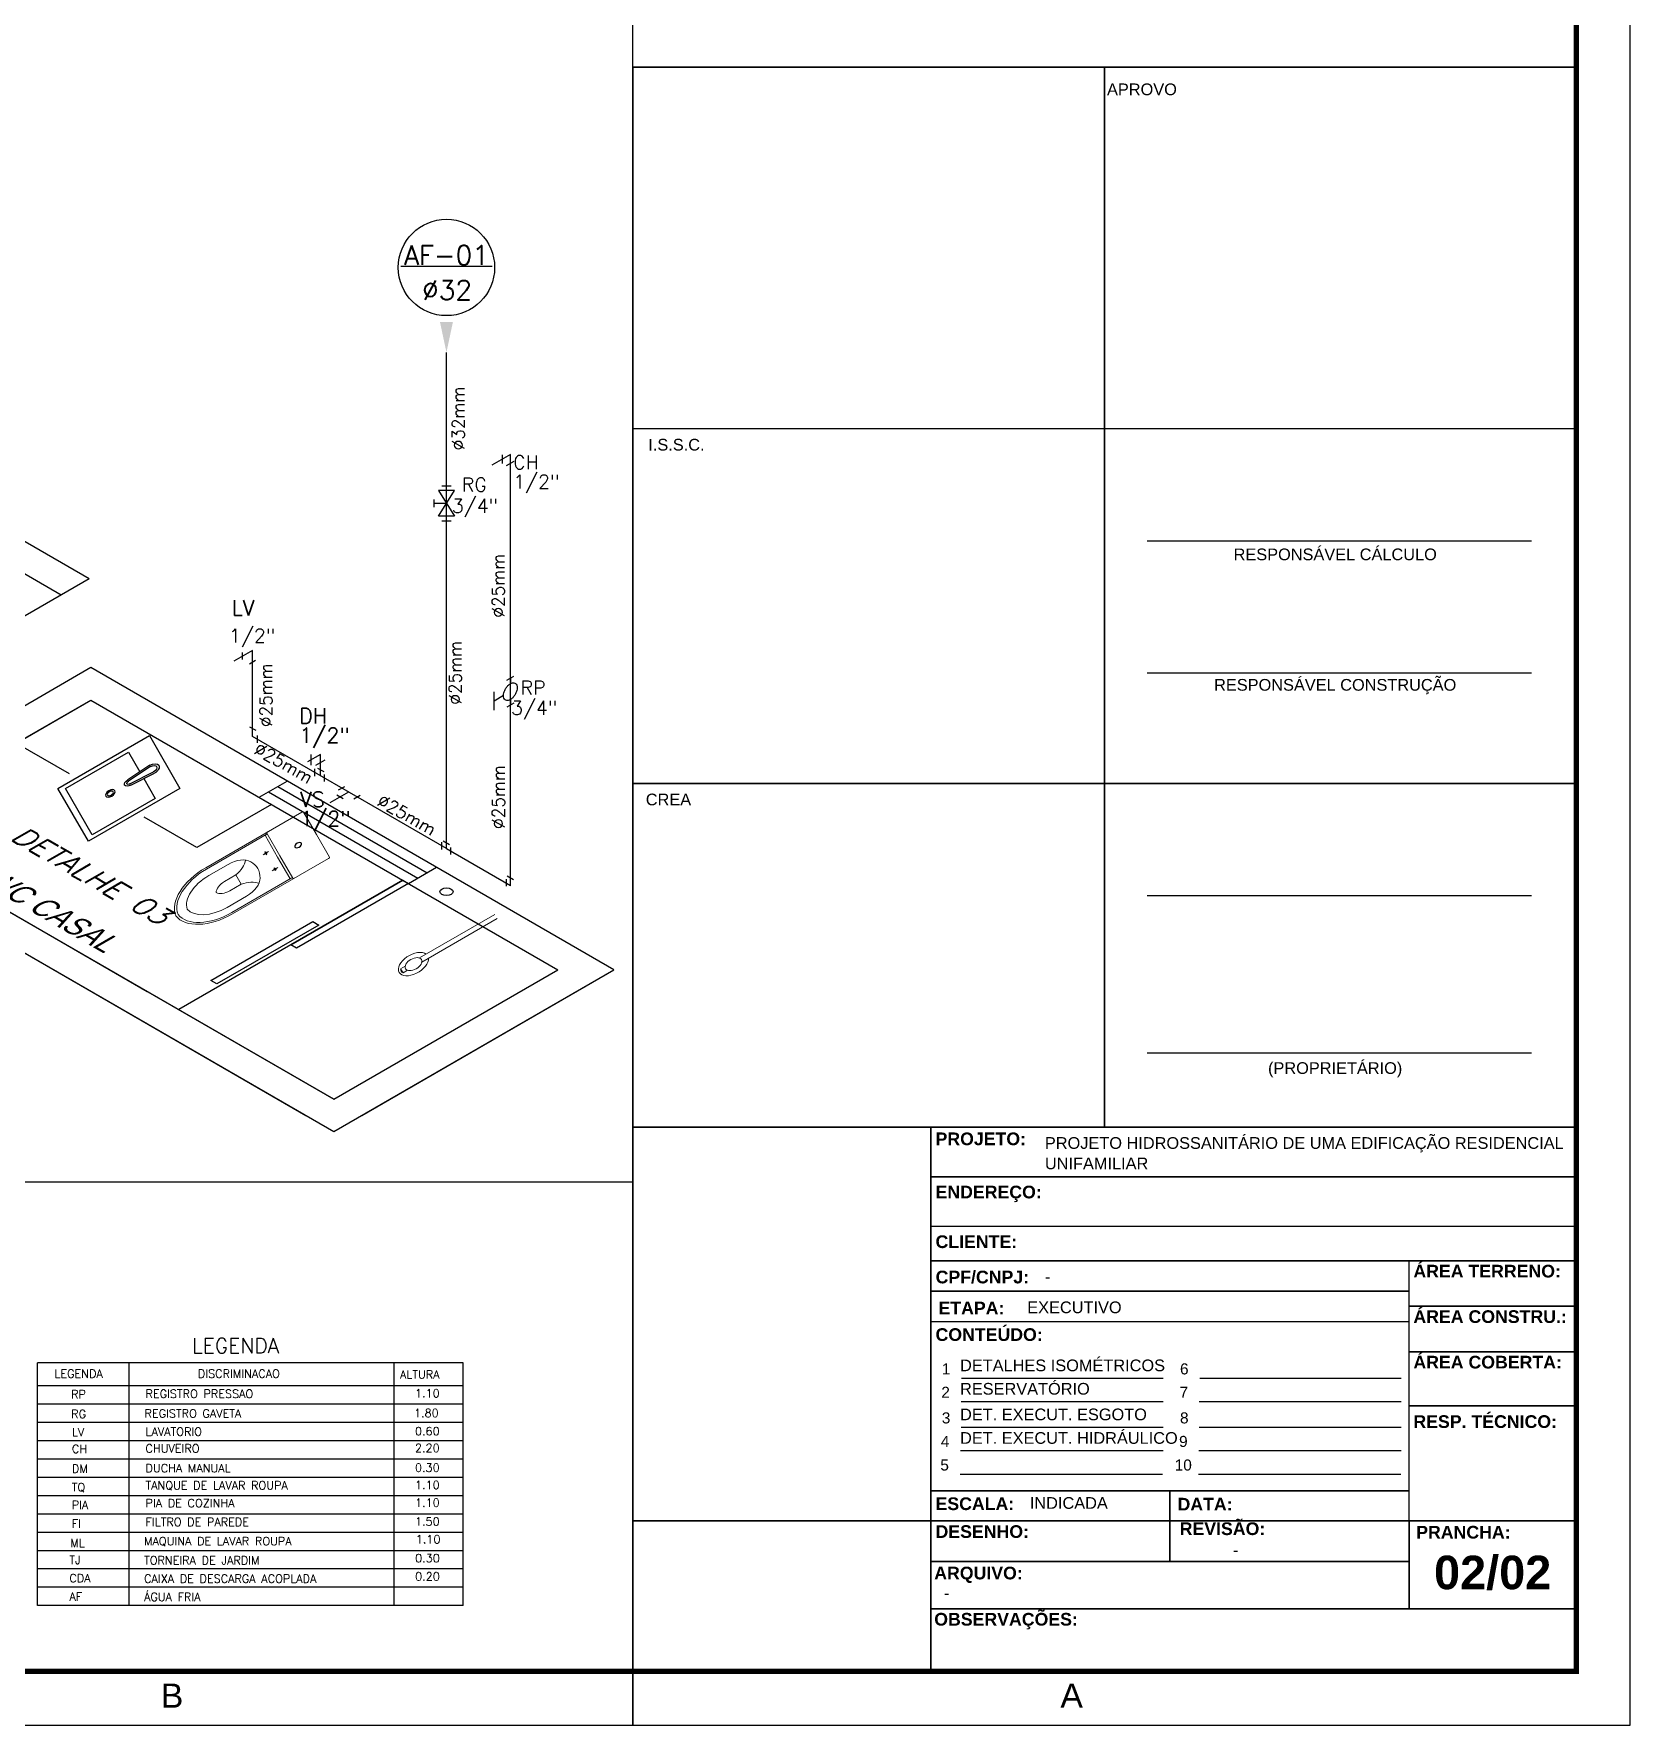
# Model space of a CAD drawing. Header units: millimetres. Extents: x -336 to -33, y -135 to 770.
# Drawn here: x -62.52 to -32.91, y 636.9 to 668.27 of the extents above; entities that cross this region are included whole.
import ezdxf
from ezdxf.enums import TextEntityAlignment as Align

# ---------------------------------------------------------------- set-up
doc = ezdxf.new("R2010")
doc.units = ezdxf.units.MM
doc.header["$LTSCALE"] = 50
doc.header["$MEASUREMENT"] = 0
doc.linetypes.add('HIDDEN2', pattern=[0.1875, 0.125, -0.0625])
doc.layers.get('0').update_dxf_attribs({"linetype": 'CONTINUOUS'})
for name, color, linetype in [('-HIDRO', 8, 'CONTINUOUS'), ('A-PEN-B', 5, 'CONTINUOUS'), ('A-PEN-R', 1, 'CONTINUOUS'), ('A-PEN-Y', 2, 'CONTINUOUS'), ('AF', 5, 'CONTINUOUS'), ('CONEXAO_AG_FRIA', 2, 'CONTINUOUS'), ('CONEXOES', 3, 'CONTINUOUS'), ('CONEXÃO_HIDRÁULICA', 2, 'CONTINUOUS'), ('COTAS01', 7, 'CONTINUOUS'), ('Diametro', 2, 'CONTINUOUS'), ('E-txt-g', 3, 'CONTINUOUS'), ('ESPECIFICAÇÃO02', 7, 'CONTINUOUS'), ("LINHA - PROJETU'S", 1, 'CONTINUOUS'), ('MOB', 251, 'CONTINUOUS'), ('P2', 1, 'CONTINUOUS'), ("PRANCHA - PROJETU'S", 7, 'CONTINUOUS'), ('Prumadas_L', 1, 'CONTINUOUS'), ('Prumadas_Q', 3, 'CONTINUOUS'), ('Prumadas_T', 2, 'CONTINUOUS'), ('TEXT', 2, 'CONTINUOUS')]:
    doc.layers.add(name, color=color, linetype=linetype)
doc.layers.add('E-Lay-9', color=9, linetype='CONTINUOUS', lineweight=9)
doc.layers.add('E-Txt-W', color=7, linetype='CONTINUOUS', lineweight=20)
doc.styles.add('ARIAL', font='arial.ttf', dxfattribs={"height": 2})
doc.styles.add('F2', font='swissc.ttf')
doc.styles.add('HELVET', font='HELVET.SHX')
doc.styles.add('REG60', font='romans.shx', dxfattribs={"width": 0.8, "height": 0.15})
doc.styles.add('REG80', font='romans.shx', dxfattribs={"width": 0.8, "height": 0.2})
doc.styles.add('ROMANS', font='romans', dxfattribs={"height": 0.1})

# ---------------------------------------------------------------- blocks, each defined once
blk = doc.blocks.new('ADFSGASDFG')
at = {"layer": "PRANCHA - PROJETU'S", "color": 1}
for p, q in [((360.678, 47.946), (360.678, 107.346)), ((276.578, 47.946), (360.678, 47.946))]:
    blk.add_line(p, q, dxfattribs=at)
at = {"layer": "PRANCHA - PROJETU'S", "color": 4, "const_width": 0.1}
blk.add_lwpolyline([(279.078, 106.346), (359.678, 106.346), (359.678, 48.946), (279.078, 48.946)], close=True, dxfattribs=at)
blk = doc.blocks.new('TXT-AMB75')
at = {"layer": 'E-txt-g', "style": 'REG80', "width": 0.8, "flags": 8}
blk.add_attdef('TXT', text='', height=0.2, dxfattribs=at).set_placement((0.0055, 0.2964), align=Align.CENTER)
at = {"layer": 'E-Txt-W', "style": 'REG60', "width": 0.8, "flags": 8}
blk.add_attdef('TXT', text='', height=0.15, dxfattribs=at).set_placement((0.0055, 0.0271), align=Align.CENTER)
blk = doc.blocks.new('A$C656368A0')
at = {"layer": 'COTAS01', "color": 8}
for p, q in [((0, 1.1964), (0, 0)), ((0, 1.1964), (0.5505, 1.1964)), ((0.1097, 0.997), (0.1097, 0.6345)), ((0.1497, 0.997), (0.1497, 0.6345)), ((0.1897, 0.997), (0.1897, 0.6345)), ((0.2298, 0.997), (0.2298, 0.6345)), ((0.2698, 0.997), (0.2698, 0.6345)), ((0, 0), (0.5505, 0))]:
    blk.add_line(p, q, dxfattribs=at)
for centre in [(0.3736, 0.8158), (0.2591, 0.3053)]:
    blk.add_circle(centre, 0.0307, dxfattribs=at)
at = {"layer": 'ESPECIFICAÇÃO02', "color": 8}
blk.add_lwpolyline([(0.4658, 0.6329, -0.414214), (0.4357, 0.6029), (0.0655, 0.6029, -0.414214), (0.0354, 0.6329), (0.0354, 1.0032, -0.414214), (0.0655, 1.0332), (0.4357, 1.0332, -0.414214), (0.4658, 1.0032)], format="xyb", close=True, dxfattribs=at)
blk.add_circle((0.2541, 0.3149), 0.212, dxfattribs=at)
blk = doc.blocks.new('IsoBlk4')
at = {"layer": '-HIDRO'}
blk.add_line((-0.3474, 0.7251), (-0.0655, 1.007), dxfattribs=at)
at = {"layer": '-HIDRO', "linetype": 'Continuous'}
for p, q in [((-0.0655, 1.007), (0.9952, -0.0536)), ((-0.2414, 0.619), (-0.0655, 0.7949)), ((-0.0655, 0.7949), (0.8891, -0.1597)), ((-0.2414, 0.619), (-0.3474, 0.7251)), ((0.0359, -1.0129), (0.9952, -0.0536)), ((0.3913, -0.4403), (-0.0727, -0.9043)), ((-0.0727, -0.9043), (0.0359, -1.0129))]:
    blk.add_line(p, q, dxfattribs=at)
at = {"layer": 'A-PEN-B'}
blk.add_circle((0.049, 0.7881), 0.025, dxfattribs=at)
at = {"layer": '-HIDRO', "ltscale": 0.35, "xscale": -1, "rotation": 225}
blk.add_blockref('A$C656368A0', (-0.4547, 0.4057), dxfattribs=at)
at = {"layer": '-HIDRO'}
ref = blk.add_blockref('TXT-AMB75', (-0.3198, -0.3031), dxfattribs=dict(at, xscale=0.7290000000000001, yscale=0.7290000000000001, zscale=0.7290000000000001, rotation=315))
ref.add_attrib('TXT', 'SERVIÇO', dxfattribs={"layer": 'E-txt-g', "color": 2, "height": 0.1458, "rotation": 315, "style": 'F2'}).set_placement((-0.1635, -0.1537), align=Align.CENTER)
at = {"layer": 'Diametro', "style": 'ROMANS'}
blk.add_text('DETALHE 04', height=0.1, rotation=315, dxfattribs=at).set_placement((-0.3872, -0.3564), align=Align.CENTER)
blk = doc.blocks.new('*U1024', base_point=(2541.5, 289.3))
for p, q in [((2535.8, 298.7), (2547.3, 280)), ((2535.8, 280), (2547.3, 298.7)), ((2547.3, 298.7), (2535.8, 298.7)), ((2538.2, 302), (2544.9, 302)), ((2541.5, 289.3), (2532.6, 289.3)), ((2547.3, 280), (2535.8, 280)), ((2538.2, 276.7), (2544.9, 276.7))]:
    blk.add_line(p, q)
at = {"linetype": 'Continuous'}
blk.add_line((2532.6, 286.6), (2532.6, 292.1), dxfattribs=at)
blk = doc.blocks.new('*U1025', base_point=(2541.5, 283.9))
for p, q in [((2535.4, 277.1), (2535.4, 283.8)), ((2538.6, 275.6), (2544.4, 278.9))]:
    blk.add_line(p, q)
blk = doc.blocks.new('ADH_CXI_RG_A')
for p, q in [((0.0195, 0.0667), (-0.0195, 0.0892)), ((0, 0.078), (0, 0.046)), ((-0.0195, -0.0667), (0.0195, -0.0892)), ((0, -0.046), (0, -0.078)), ((0.0398, -0.023), (0.0937, -0.0541)), ((0.0937, -0.1066), (0.0937, -0.0016))]:
    blk.add_line(p, q)
blk.add_lwpolyline([(0.0398, -0.023, 0.064782), (0.0374, -0.0059, 0.052885), (0.0305, 0.0119, 0.05077), (0.0199, 0.0283, 0.057376), (0.0069, 0.0413, 0.075912), (-0.0069, 0.0493, 0.111921), (-0.0199, 0.0513, 0.1493), (-0.0305, 0.0472, 0.133827), (-0.0374, 0.0373, 0.091621), (-0.0398, 0.023, 0.064782), (-0.0374, 0.0059, 0.052885), (-0.0305, -0.0119, 0.05077), (-0.0199, -0.0283, 0.057376), (-0.0069, -0.0413, 0.075912), (0.0069, -0.0493, 0.111921), (0.0199, -0.0513, 0.1493), (0.0305, -0.0472, 0.133827), (0.0374, -0.0373, 0.091621), (0.0398, -0.023)], format="xyb", close=True)
blk = doc.blocks.new('vaso-s')
at = {"color": 8}
for start, end in [(0, 180), (180, 0)]:
    blk.add_arc((0.08, 0), 0.0143, start, end, dxfattribs=at)
at = {"layer": 'E-Lay-9', "color": 8}
for p, q in [((0, 0.17), (0, 0)), ((0.4256, 0.175), (0.005, 0.175)), ((0.16, 0.17), (0.16, 0.17)), ((0.16, 0.17), (0.16, 0)), ((0.4256, 0.165), (0.165, 0.165)), ((0.17, 0), (0.17, 0.16)), ((0.2013, 0.0479), (0.2013, 0.0722)), ((0.4306, 0.12), (0.3459, 0.12)), ((0.2134, 0.06), (0.1891, 0.06)), ((0.3406, 0.035), (0.3406, 0)), ((0.3906, 0.035), (0.3406, 0.035)), ((0, -0.17), (0, 0)), ((0.16, -0.17), (0.16, 0)), ((0.17, 0), (0.17, -0.1601)), ((0.2134, -0.06), (0.1891, -0.06)), ((0.2013, -0.0479), (0.2013, -0.0722)), ((0.3406, -0.035), (0.3406, 0)), ((0.3906, -0.035), (0.3406, -0.035)), ((0.4306, -0.12), (0.3459, -0.12)), ((0.4256, -0.175), (0.005, -0.175)), ((0.16, -0.17), (0.16, -0.17)), ((0.4256, -0.165), (0.165, -0.165))]:
    blk.add_line(p, q, dxfattribs=at)
for centre in [(0.2013, 0.06), (0.2013, -0.06)]:
    blk.add_circle(centre, 0.005, dxfattribs=at)
for centre, radius, start, end in [((0.005, 0.17), 0.005, 90, 180), ((0.155, 0.17), 0.005, 0, 90), ((0.165, 0.17), 0.00495, 180, 270), ((0.165, 0.16), 0.00495, 0, 90), ((0.4256, -0.015), 0.19, 4.52806, 90), ((0.4256, -0.015), 0.18, 4.78019, 90), ((0.3459, 0.0375), 0.0825, 90, 163.03545), ((0.3754, 0.1358), 0.1066, 206.93947, 250.96472), ((0.4306, -0.015), 0.135, 6.37937, 90), ((0.518, -0.015), 0.2624, 163.03545, 176.7233), ((0.3906, -0.015), 0.05, 17.4576, 90), ((0.518, 0.015), 0.2624, 183.2767, 196.96455), ((0.3459, -0.0375), 0.0825, 196.96455, 270), ((0.3754, -0.1358), 0.1066, 109.03528, 153.06053), ((0.3906, 0.015), 0.05, 270, 342.5424), ((0.4256, 0.015), 0.19, 270, 355.47194), ((0.4256, 0.015), 0.18, 270, 355.21981), ((0.4306, 0.015), 0.135, 270, 353.62063), ((0.005, -0.17), 0.005, 180, 270), ((0.155, -0.17), 0.005, 270, 0), ((0.165, -0.17), 0.00495, 90, 180), ((0.165, -0.1601), 0.00495, 270, 0)]:
    blk.add_arc(centre, radius, start, end, dxfattribs=at)
blk = doc.blocks.new('Chuveiro')
at = {"layer": 'E-Lay-9', "color": 8}
for p, q in [((-0.0311, 0.0156), (-0.3604, 0.0156)), ((0.0509, 0.0156), (0.0311, 0.0156)), ((0.0509, 0.0156), (0.0509, -0.0156)), ((-0.0311, -0.0156), (-0.3604, -0.0156)), ((0.0509, -0.0156), (0.0311, -0.0156))]:
    blk.add_line(p, q, dxfattribs=at)
blk.add_circle((0, 0), 0.0348, dxfattribs=at)
for centre, radius, start, end in [((0, 0), 0.0624, 194.4775, 165.5225), ((0.0093, 0), 0.0444, 339.42663, 20.57337)]:
    blk.add_arc(centre, radius, start, end, dxfattribs=at)
blk = doc.blocks.new('CUBA QUADRADA-flat-4-flat-1')
at = {"layer": 'MOB'}
blk.add_lwpolyline([(0, -0.2), (0.4, -0.2), (0.4, 0.2), (0, 0.2)], close=True, dxfattribs=at)
blk.add_lwpolyline([(0.1, -0.0255), (0.1, -0.175), (0.375, -0.175), (0.375, 0.175), (0.1, 0.175), (0.1, 0.0255)], dxfattribs=at)
for points in [[(0.155, -0.02), (0.055, -0.03, -1), (0.055, 0.03), (0.155, 0.02, -1)], [(0.155, -0.01), (0.055, -0.02, -1), (0.055, 0.02), (0.155, 0.01, -1)]]:
    blk.add_lwpolyline(points, format="xyb", close=True, dxfattribs=at)
for radius in [0.02, 0.0125]:
    blk.add_circle((0.2375, 0), radius, dxfattribs=at)
blk = doc.blocks.new('IsoBlk6')
at = {"layer": '-HIDRO', "linetype": 'Continuous'}
for p, q in [((-0.4514, 1.5246), (-1.5121, 0.4639)), ((1.5285, -0.4553), (-0.4514, 1.5246)), ((-0.8757, 0.8882), (-0.4514, 1.3124)), ((-0.4514, 1.3124), (1.3163, -0.4553)), ((-0.9818, 0.9942), (-0.8757, 0.8882)), ((-0.8757, 0.8882), (-1.2292, 0.5346)), ((-1.5121, 0.4639), (-1.3353, 0.6407)), ((-1.3353, 0.6407), (-1.2292, 0.5346)), ((-1.3, 0.4639), (-1.2292, 0.5346)), ((-1.5121, 0.4639), (-0.8075, -0.2407)), ((-1.5121, 0.4639), (0.3617, -1.4099)), ((-1.5121, 0.4639), (0.4678, -1.516)), ((-1.3, 0.4639), (-0.2387, -0.5973)), ((-0.7696, -0.0664), (0.4678, -1.3039)), ((0.4678, -1.3039), (-0.7014, -0.1346)), ((0.4678, -1.3039), (1.3163, -0.4553)), ((0.4678, -1.516), (1.5285, -0.4553)), ((0.5739, -1.4099), (1.5285, -0.4553))]:
    blk.add_line(p, q, dxfattribs=at)
at = {"layer": '-HIDRO', "linetype": 'HIDDEN2'}
for p, q in [((0.1854, 0.6756), (0.2915, 0.7816)), ((0.2208, 0.7109), (0.7865, 0.1452)), ((0.2562, 0.7463), (0.8218, 0.1806)), ((0.7511, 0.1099), (0.8572, 0.2159))]:
    blk.add_line(p, q, dxfattribs=at)
at = {"layer": '-HIDRO'}
blk.add_line((0.7294, 0.1316), (-0.1191, -0.717), dxfattribs=at)
blk.add_lwpolyline([(-0.5329, 0.8282), (-0.7343, 1.0296), (-0.4514, 1.3124), (0.2325, 0.6285), (-0.0504, 0.3457), (-0.2501, 0.5454)], dxfattribs=at)
for points in [[(0.7294, 0.1316), (0.7511, 0.1099), (0.3269, -0.3144), (0.3052, -0.2927)], [(0.3883, -0.14), (0.4113, -0.1629), (0.0256, -0.5486), (0.0027, -0.5256)]]:
    blk.add_lwpolyline(points, close=True, dxfattribs=at)
at = {"layer": 'A-PEN-B'}
blk.add_circle((0.8947, 0.0554), 0.025, dxfattribs=at)
at = {"layer": '-HIDRO', "xscale": -1, "rotation": 45}
blk.add_blockref('CUBA QUADRADA-flat-4-flat-1', (-0.1723, 0.906), dxfattribs=at)
at = {"layer": '-HIDRO', "rotation": 224.9999999999999}
for name, p in [('vaso-s', (0.4024, 0.4303)), ('Chuveiro', (0.7699, -0.4186))]:
    blk.add_blockref(name, p, dxfattribs=at)
at = {"layer": '-HIDRO'}
ref = blk.add_blockref('TXT-AMB75', (-0.7891, -0.2683), dxfattribs=dict(at, xscale=0.7290000000000001, yscale=0.7290000000000001, zscale=0.7290000000000001, rotation=315))
ref.add_attrib('TXT', 'WC CASAL', dxfattribs={"layer": 'E-txt-g', "color": 2, "height": 0.11, "rotation": 315, "style": 'F2'}).set_placement((-0.6342, -0.1175), align=Align.CENTER)
at = {"layer": 'Diametro', "style": 'ROMANS'}
blk.add_text('DETALHE 03', height=0.1, rotation=315, dxfattribs=at).set_placement((-0.4761, 0.1166), align=Align.CENTER)

msp = doc.modelspace()

# ---------------------------------------------------------------- linework, layer by layer
at = {"color": 4}
msp.add_line((-33.912, 647.795), (-33.912, 667.529), dxfattribs=at)
for p, q in [((-62.455, 639.13), (-62.455, 643.631)), ((-54.561, 643.631), (-62.455, 643.631)), ((-60.757, 639.13), (-60.757, 643.631)), ((-55.836, 639.13), (-55.836, 643.631)), ((-54.559, 639.13), (-54.559, 643.631)), ((-54.561, 643.206), (-62.455, 643.206)), ((-54.561, 642.866), (-62.455, 642.866)), ((-54.561, 642.527), (-62.455, 642.527)), ((-54.561, 642.187), (-62.455, 642.187)), ((-55.538, 642.187), (-62.455, 642.187)), ((-54.561, 641.847), (-62.455, 641.847)), ((-54.561, 641.508), (-62.455, 641.508)), ((-54.561, 641.168), (-62.455, 641.168)), ((-54.577, 640.828), (-62.455, 640.828)), ((-54.561, 640.489), (-62.455, 640.489)), ((-54.561, 640.149), (-62.455, 640.149)), ((-54.559, 639.81), (-62.455, 639.81)), ((-54.559, 639.47), (-62.455, 639.47)), ((-54.559, 639.13), (-62.455, 639.13))]:
    msp.add_line(p, q)
at = {"layer": 'A-PEN-R'}
for p, q in [((-51.412, 667.653), (-51.412, 695.311)), ((-101.597, 646.989), (-51.412, 646.989))]:
    msp.add_line(p, q, dxfattribs=at)
at = {"layer": 'A-PEN-Y'}
for p, q in [((-50.661, 667.653), (-33.912, 667.653)), ((-58.523, 655.426), (-58.407, 655.36)), ((-58.383, 655.26), (-58.383, 655.126)), ((-57.314, 654.643), (-57.314, 654.51)), ((-57.262, 654.659), (-57.146, 654.592)), ((-57.137, 654.541), (-57.137, 654.407)), ((-56.869, 654.253), (-56.754, 654.319)), ((-56.786, 654.087), (-56.901, 654.154)), ((-56.584, 654.088), (-56.469, 654.155)), ((-54.961, 653.284), (-54.961, 653.151)), ((-54.927, 653.311), (-54.812, 653.244)), ((-54.794, 653.188), (-54.794, 653.054)), ((-53.742, 652.661), (-53.626, 652.594)), ((-53.76, 652.601), (-53.76, 652.468))]:
    msp.add_line(p, q, dxfattribs=at)
at = {"layer": 'AF'}
for p, q in [((-54.869, 653.165), (-54.869, 662.365)), ((-53.684, 660.475), (-54.03, 660.275)), ((-53.684, 652.475), (-53.684, 660.475)), ((-58.465, 656.841), (-58.812, 656.641)), ((-58.465, 655.241), (-58.465, 656.841)), ((-57.204, 654.912), (-57.446, 654.772)), ((-57.204, 654.512), (-57.204, 654.912)), ((-56.684, 654.212), (-57.031, 654.012))]:
    msp.add_line(p, q, dxfattribs=at)
at = {"layer": 'AF', "color": 5, "linetype": 'Continuous'}
for q in [(-58.465, 655.241), (-53.684, 652.48)]:
    msp.add_line((-54.869, 653.165), q, dxfattribs=at)
at = {"layer": 'CONEXOES', "color": 2}
for p, q in [((-57.377, 654.712), (-57.377, 654.912)), ((-57.29, 654.714), (-57.117, 654.814))]:
    msp.add_line(p, q, dxfattribs=at)
at = {"layer": 'CONEXÃO_HIDRÁULICA'}
for p, q in [((-58.653, 656.669), (-58.653, 656.799)), ((-58.521, 656.592), (-58.409, 656.657))]:
    msp.add_line(p, q, dxfattribs=at)
at = {"layer": 'E-txt-g'}
for p, q in [((-34.745, 658.866), (-41.871, 658.866)), ((-34.745, 656.417), (-41.871, 656.417)), ((-34.745, 652.288), (-41.871, 652.288)), ((-34.745, 649.372), (-41.871, 649.372))]:
    msp.add_line(p, q, dxfattribs=at)
at = {"layer": "LINHA - PROJETU'S", "color": 1}
msp.add_line((-51.412, 648.076), (-51.412, 661.029), dxfattribs=at)
at = {"layer": "LINHA - PROJETU'S", "color": 1, "const_width": 0.03}
for points in [[(-51.412, 647.999), (-51.412, 667.653), (-33.865, 667.653)], [(-42.662, 647.999), (-42.662, 667.653)], [(-33.912, 660.951), (-51.412, 660.951)], [(-33.912, 654.373), (-51.412, 654.373)], [(-33.912, 647.999), (-51.412, 647.999), (-51.412, 636.911)], [(-45.887, 637.911), (-45.887, 647.999)], [(-45.887, 647.08), (-33.912, 647.08)], [(-45.887, 647.08), (-33.912, 647.08)], [(-45.887, 646.162), (-33.912, 646.162)], [(-45.887, 645.523), (-33.912, 645.523)], [(-45.887, 645.523), (-33.912, 645.523)], [(-45.887, 645.523), (-33.912, 645.523)], [(-37.014, 645.523), (-37.014, 639.081)], [(-37.014, 644.959), (-45.887, 644.959)], [(-45.887, 644.959), (-37.014, 644.959)], [(-33.912, 644.681), (-37.014, 644.681)], [(-45.887, 644.395), (-37.014, 644.395)], [(-37.014, 643.836), (-33.912, 643.836)], [(-33.912, 642.836), (-37.014, 642.836)], [(-37.014, 641.258), (-45.887, 641.258)], [(-41.451, 641.258), (-41.451, 639.95)], [(-51.412, 640.703), (-33.912, 640.703)], [(-37.014, 639.95), (-41.451, 639.95), (-41.451, 640.703)], [(-37.014, 640.703), (-37.014, 639.95)], [(-41.451, 639.95), (-45.887, 639.95)], [(-33.912, 639.07), (-45.887, 639.07)]]:
    msp.add_lwpolyline(points, dxfattribs=at)
at = {"layer": "LINHA - PROJETU'S", "color": 1}
for points in [[(-45.887, 647.999), (-45.887, 637.911)], [(-37.014, 640.703), (-37.014, 639.081)]]:
    msp.add_lwpolyline(points, dxfattribs=at)
at = {"layer": 'P2'}
msp.add_line((-33.912, 647.999), (-51.412, 647.999), dxfattribs=at)
at = {"layer": "PRANCHA - PROJETU'S", "color": 1}
for p, q in [((-51.412, 647.999), (-51.412, 637.911)), ((-41.451, 640.703), (-41.451, 641.129)), ((-45.887, 640.703), (-51.412, 640.703)), ((-45.887, 639.07), (-33.912, 639.07))]:
    msp.add_line(p, q, dxfattribs=at)
at = {"layer": "PRANCHA - PROJETU'S"}
for p, q in [((-33.912, 647.999), (-33.912, 637.911)), ((-51.412, 637.911), (-33.912, 637.911)), ((-51.412, 637.911), (-33.912, 637.911)), ((-51.412, 637.911), (-33.912, 637.911)), ((-49.64, 637.911), (-33.912, 637.911)), ((-45.075, 637.911), (-34.237, 637.911)), ((-45.075, 637.911), (-33.912, 637.911))]:
    msp.add_line(p, q, dxfattribs=at)
at = {"layer": "PRANCHA - PROJETU'S", "color": 6}
for p, q in [((-45.314, 643.35), (-41.576, 643.35)), ((-40.895, 643.35), (-37.534, 643.35)), ((-40.895, 643.35), (-37.157, 643.35)), ((-45.323, 642.916), (-41.576, 642.916)), ((-40.904, 642.916), (-37.157, 642.916)), ((-45.323, 642.441), (-41.576, 642.441)), ((-40.904, 642.441), (-37.157, 642.441)), ((-45.332, 642.005), (-41.576, 642.005)), ((-45.332, 642.005), (-41.576, 642.005)), ((-40.913, 642.004), (-37.157, 642.004)), ((-40.913, 642.004), (-37.157, 642.004)), ((-45.341, 641.568), (-41.585, 641.568)), ((-45.341, 641.568), (-41.585, 641.568)), ((-40.922, 641.568), (-37.166, 641.568)), ((-40.922, 641.568), (-37.166, 641.568))]:
    msp.add_line(p, q, dxfattribs=at)
at = {"layer": "PRANCHA - PROJETU'S", "color": 1}
for points in [[(-33.912, 647.999), (-51.412, 647.999), (-51.412, 637.911)], [(-45.887, 640.355), (-45.887, 647.999)], [(-37.014, 639.081), (-37.014, 645.523)], [(-37.014, 643.836), (-33.912, 643.836)], [(-37.014, 642.836), (-33.912, 642.836)], [(-33.912, 641.129), (-33.872, 641.129)], [(-45.887, 640.703), (-33.912, 640.703)], [(-41.451, 639.95), (-41.451, 640.703)], [(-45.887, 637.911), (-45.887, 640.355)], [(-37.014, 640.355), (-37.014, 640.357)], [(-45.887, 639.95), (-37.014, 639.95)]]:
    msp.add_lwpolyline(points, dxfattribs=at)
at = {"layer": 'Prumadas_L'}
msp.add_line((-55.718, 663.962), (-54.021, 663.962), dxfattribs=at)
msp.add_solid([(-54.869, 662.365), (-54.989, 662.928), (-54.749, 662.928)], dxfattribs=at)
at = {"layer": 'Prumadas_Q'}
msp.add_circle((-54.869, 663.939), 0.893, dxfattribs=at)

# ---------------------------------------------------------------- block references
at = {"layer": 'AF', "color": 5, "linetype": 'Continuous', "xscale": 4.898979485732712, "yscale": 2.828427124842237, "zscale": 4.898979485732712}
for name, p in [('IsoBlk4', (-66.373, 658.325)), ('IsoBlk6', (-59.252, 652.208))]:
    msp.add_blockref(name, p, dxfattribs=at)
at = {"layer": 'CONEXAO_AG_FRIA'}
for name, p, xscale, yscale, zscale in [('*U1025', (-53.684, 660.467), 0.02400000000125146, 0.02399999999988722, 2.4), ('*U1024', (-54.869, 659.565), 0.02560000000084983, 0.02559999999994034, 2.56)]:
    msp.add_blockref(name, p, dxfattribs=dict(at, xscale=xscale, yscale=yscale, zscale=zscale))
at = {"layer": 'CONEXÃO_HIDRÁULICA', "xscale": -3.200000000000728, "yscale": 3.199999999999818, "zscale": 3.2}
msp.add_blockref('ADH_CXI_RG_A', (-53.684, 656.075), dxfattribs=at)
at = {"layer": "PRANCHA - PROJETU'S", "color": 1}
msp.add_blockref('ADFSGASDFG', (-393.59, 588.965), dxfattribs=at)

# ---------------------------------------------------------------- texts
at = {"color": 3, "style": 'ROMANS'}
for s, height, p in [('LEGENDA', 0.1528, (-62.141, 643.507)), ('DISCRIMINACAO', 0.15284, (-59.48, 643.507)), ('ALTURA', 0.1528, (-55.731, 643.492)), ('RP ', 0.1528, (-61.831, 643.126)), ('REGISTRO PRESSAO', 0.15284, (-60.451, 643.135)), ('1.10', 0.1528, (-55.453, 643.144)), ('RG', 0.1528, (-61.829, 642.76)), ('REGISTRO GAVETA', 0.15284, (-60.469, 642.769)), ('1.80', 0.1528, (-55.471, 642.778)), ('LV', 0.1528, (-61.816, 642.423)), ('LAVATORIO', 0.1528, (-60.451, 642.432)), ('0.60', 0.1528, (-55.453, 642.441)), ('CH', 0.1528, (-61.816, 642.112)), ('CHUVEIRO', 0.1528, (-60.451, 642.121)), ('2.20', 0.1528, (-55.453, 642.13)), ('DM', 0.1528, (-61.816, 641.746)), ('DUCHA MANUAL', 0.15284, (-60.451, 641.755)), ('0.30', 0.1528, (-55.453, 641.764)), ('TQ', 0.1528, (-61.82, 641.403)), ('TANQUE DE LAVAR ROUPA', 0.15284, (-60.451, 641.436)), ('1.10', 0.1528, (-55.453, 641.445)), ('PIA', 0.1528, (-61.82, 641.074)), ('PIA DE COZINHA', 0.15284, (-60.451, 641.107)), ('1.10', 0.1528, (-55.453, 641.116)), ('FI', 0.1528, (-61.82, 640.725)), ('FILTRO DE PAREDE', 0.15284, (-60.451, 640.758)), ('1.50', 0.1528, (-55.453, 640.767)), ('ML', 0.1528, (-61.847, 640.369)), ('MAQUINA DE LAVAR ROUPA', 0.15284, (-60.478, 640.402)), ('1.10', 0.1528, (-55.437, 640.437)), ('TJ', 0.1528, (-61.864, 640.054)), ('0.30', 0.1528, (-55.451, 640.087)), ('TORNEIRA DE JARDIM', 0.15284, (-60.478, 640.047)), ('0.20', 0.1528, (-55.451, 639.748)), ('CDA', 0.1528, (-61.864, 639.715)), ('CAIXA DE DESCARGA ACOPLADA', 0.15284, (-60.478, 639.707)), ('AF', 0.1528, (-61.864, 639.375)), ('ÁGUA FRIA', 0.1528, (-60.478, 639.368))]:
    msp.add_text(s, height=height, dxfattribs=at).set_placement(p, align=Align.TOP_LEFT)
at = {"layer": 'CONEXAO_AG_FRIA', "style": 'ROMANS'}
for s, height, p in [('CH', 0.256, (-53.63, 660.2)), ('1/2"', 0.256, (-53.63, 659.84)), ('RG', 0.256, (-54.582, 659.785)), ('3/4"', 0.256, (-54.768, 659.393)), ('LV', 0.28, (-58.85, 657.489)), ('1/2"', 0.256, (-58.901, 656.984)), ('RP', 0.256, (-53.493, 656.021)), ('DH', 0.28, (-57.598, 655.486)), ('3/4"', 0.256, (-53.67, 655.646)), ('1/2"', 0.28, (-57.598, 655.126)), ('VS', 0.28, (-57.583, 653.939)), ('1/2"', 0.28, (-57.583, 653.579))]:
    msp.add_text(s, height=height, dxfattribs=at).set_placement(p)
at = {"layer": 'Diametro', "style": 'ROMANS'}
for s, rotation, p in [('%%C32mm', 90, (-54.533, 661.14)), ('%%C25mm', 90, (-53.791, 658.039)), ('%%C25mm', 90, (-54.591, 656.425)), ('%%C25mm', 90, (-58.102, 656.01)), ('%%C25mm', 330, (-57.947, 654.65)), ('%%C25mm', 90, (-53.789, 654.122)), ('%%C25mm', 330, (-55.664, 653.691))]:
    msp.add_text(s, height=0.2304, rotation=rotation, dxfattribs=at).set_placement(p, align=Align.CENTER)
at = {"layer": "PRANCHA - PROJETU'S", "color": 2, "style": 'ARIAL'}
for s, height, p in [('APROVO', 0.2168, (-41.968, 667.242)), ('I.S.S.C.', 0.2168, (-50.603, 660.654)), ('RESPONSÁVEL CÁLCULO', 0.21676, (-38.383, 658.647)), ('RESPONSÁVEL CONSTRUÇÃO', 0.21676, (-38.383, 656.198)), ('CREA', 0.2168, (-50.751, 654.076)), ('(PROPRIETÁRIO)', 0.21676, (-38.384, 649.092))]:
    msp.add_text(s, height=height, dxfattribs=at).set_placement(p, align=Align.MIDDLE)
for s, height, p in [('PROJETO HIDROSSANITÁRIO DE UMA EDIFICAÇÃO RESIDENCIAL', 0.21676, (-43.768, 647.599)), ('UNIFAMILIAR', 0.21676, (-43.768, 647.22)), ('-', 0.217, (-43.765, 645.118)), ('EXECUTIVO', 0.2168, (-44.095, 644.552)), ('DETALHES ISOMÉTRICOS', 0.21676, (-45.342, 643.476)), ('RESERVATÓRIO', 0.21676, (-45.342, 643.042)), ('DET. EXECUT. ESGOTO', 0.21676, (-45.342, 642.567)), ('DET. EXECUT. HIDRÁULICO', 0.21676, (-45.342, 642.13)), ('INDICADA', 0.2168, (-44.048, 640.925)), ('-', 0.217, (-40.281, 640.052)), ('-', 0.217, (-45.643, 639.257))]:
    msp.add_text(s, height=height, dxfattribs=at).set_placement(p)
at = {"layer": "PRANCHA - PROJETU'S", "style": 'ARIAL'}
for s, height, p in [('1', 0.205, (-45.681, 643.417)), ('6', 0.205, (-41.262, 643.417)), ('2', 0.205, (-45.69, 642.983)), ('7', 0.205, (-41.271, 642.983)), ('3', 0.205, (-45.681, 642.508)), ('8', 0.205, (-41.262, 642.508)), ('4', 0.205, (-45.699, 642.072)), ('9', 0.205, (-41.28, 642.072)), ('5', 0.205, (-45.708, 641.635)), ('10', 0.2047, (-41.361, 641.635))]:
    msp.add_text(s, height=height, dxfattribs=at).set_placement(p)
at = {"layer": "PRANCHA - PROJETU'S", "color": 50, "linetype": 'Continuous', "style": 'ARIAL'}
for s, p in [('B', (-59.959, 637.461)), ('A', (-43.272, 637.461))]:
    msp.add_text(s, height=0.45, dxfattribs=at).set_placement(p, align=Align.MIDDLE)
at = {"layer": "PRANCHA - PROJETU'S", "color": 3, "char_height": 0.23508, "width": 8.80966, "attachment_point": 1, "style": 'HELVET'}
for s, insert in [('{\\fArial|b1|i0|c0|p34;PROJETO:}', (-45.797, 647.902)), ('{\\fArial|b1|i0|c0|p34;ENDEREÇO:}', (-45.797, 646.916)), ('{\\fArial|b1|i0|c0|p34;CLIENTE:}', (-45.797, 645.995)), ('{\\fArial|b1|i0|c0|p34;ÁREA TERRENO:}', (-36.933, 645.449)), ('{\\fArial|b1|i0|c0|p34;CPF/CNPJ:}', (-45.795, 645.34)), ('{\\fArial|b1|i0|c0|p34;ETAPA:}', (-45.742, 644.765)), ('{\\fArial|b1|i0|c0|p34;ÁREA CONSTRU.:}', (-36.933, 644.606)), ('{\\fArial|b1|i0|c0|p34;CONTEÚDO:}', (-45.797, 644.273)), ('{\\fArial|b1|i0|c0|p34;ÁREA COBERTA:}', (-36.933, 643.762)), ('{\\fArial|b1|i0|c0|p34;RESP. TÉCNICO:}', (-36.933, 642.66)), ('{\\fArial|b1|i0|c0|p34;ESCALA:}', (-45.797, 641.137)), ('{\\fArial|b1|i0|c0|p34;DATA:}', (-41.308, 641.129)), ('{\\fArial|b1|i0|c0|p34;REVISÃO:}', (-41.268, 640.674)), ('{\\fArial|b1|i0|c0|p34;DESENHO:}', (-45.797, 640.621)), ('{\\fArial|b1|i0|c0|p34;PRANCHA:}', (-36.881, 640.609)), ('{\\fArial|b1|i0|c0|p34;ARQUIVO:}', (-45.821, 639.852)), ('{\\fArial|b1|i0|c0|p34;OBSERVAÇÕES:}', (-45.821, 638.995))]:
    msp.add_mtext(s, dxfattribs=dict(at, insert=insert))
at = {"layer": "PRANCHA - PROJETU'S", "color": 2, "insert": (-36.55, 640.056), "char_height": 0.62207, "width": 23.31203, "attachment_point": 1, "style": 'HELVET'}
msp.add_mtext('{\\fArial|b1|i0|c0|p34;02/02}', dxfattribs=at)
at = {"layer": 'Prumadas_T', "style": 'ROMANS'}
for s, p in [('AF-01', (-54.869, 663.988)), ('%%C32', (-54.857, 663.34))]:
    msp.add_text(s, height=0.36, dxfattribs=at).set_placement(p, align=Align.CENTER)
at = {"layer": 'TEXT', "style": 'ROMANS'}
msp.add_text('LEGENDA', height=0.2751, dxfattribs=at).set_placement((-59.59, 644.088, 26.655), align=Align.TOP_LEFT)

doc.saveas('drawing.dxf')
